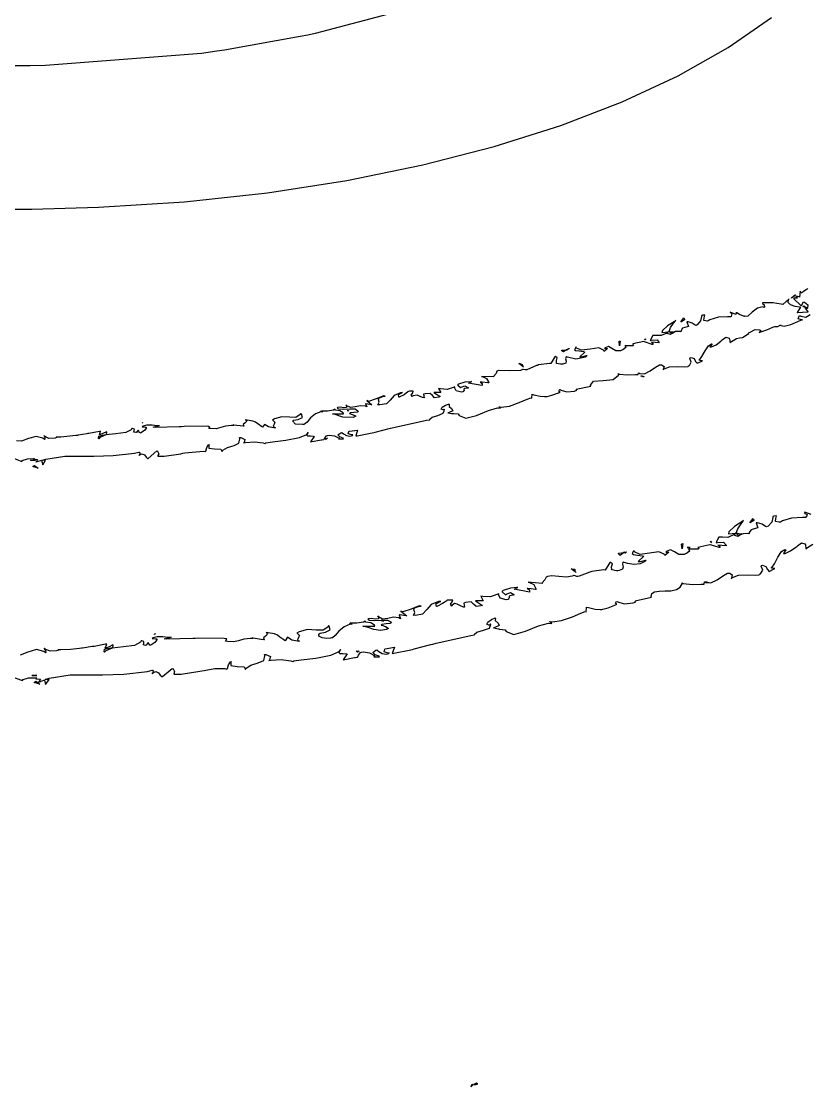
# Model space of a CAD drawing. Extents: x 51 to 306, y 22 to 311.
# Drawn here: x 178.2 to 226.1, y 21.8 to 86.8 of the extents above; entities that cross this region are included whole.
import ezdxf

# ---------------------------------------------------------------- set-up
doc = ezdxf.new("R2010")
doc.units = 0
doc.header["$MEASUREMENT"] = 0

msp = doc.modelspace()

# ---------------------------------------------------------------- linework, layer by layer
at = {"color": 7}
for points in [[(200.58, 87.2077), (196.108, 86.0351), (195.651, 85.9374), (195.192, 85.8407), (190.579, 85.0113), (190.111, 84.9492), (189.176, 84.8169), (179.67, 84.0853), (178.718, 84.0673), (177.756, 84.0507)], [(177.483, 75.3181), (178.832, 75.3181), (182.884, 75.4338), (188.128, 75.7728), (193.19, 76.3242), (198.042, 77.0763), (202.658, 78.0175), (207.013, 79.1379), (211.078, 80.4252), (214.828, 81.8667), (218.236, 83.4542), (221.276, 85.174), (223.92, 87.0148)], [(226.139, 70.4769), (226.095, 70.4494), (226.05, 70.4233), (225.852, 70.2867), (225.742, 70.2028), (225.742, 70.2028), (225.672, 70.309), (225.637, 69.9562), (225.61, 69.9657), (225.425, 69.9904), (225.425, 69.9904), (225.425, 69.9643), (225.486, 69.8955), (225.495, 69.886), (225.442, 69.886), (225.323, 69.886), (225.285, 69.886), (225.293, 69.8419), (225.688, 69.4626), (225.742, 69.427), (225.75, 69.445), (225.874, 69.657), (225.884, 69.6736), (225.936, 69.6475), (226.133, 69.4891), (226.129, 69.2848), (226.095, 69.2506), (226.059, 69.2506), (225.98, 69.2848), (225.954, 69.2848), (225.989, 69.2686), (226.141, 69.0492), (226.131, 69.0383), (225.495, 69.004), (225.504, 69.0217), (225.68, 69.2863), (225.708, 69.3208), (225.622, 69.3346), (225.369, 69.3843), (225.09, 69.4806), (224.943, 69.6295), (224.97, 69.8073), (225.002, 69.85), (224.613, 69.4972), (224.522, 69.518), (224.251, 69.5745), (224.022, 69.6034), (223.78, 69.6076), (223.478, 69.6034), (223.379, 69.6034), (223.379, 69.5717), (223.471, 69.4754), (223.501, 69.3441), (223.485, 69.3208), (223.395, 69.3526), (223.074, 69.2891), (222.739, 69.0301), (222.478, 68.786), (222.302, 68.7684), (222.286, 68.7917), (222.212, 68.786), (221.98, 68.8855), (221.812, 69.004), (221.757, 69.004), (221.765, 68.9956), (221.758, 68.8979), (221.757, 68.8979), (221.404, 69.0383), (221.4, 69.033), (221.499, 68.9377), (221.469, 68.7793), (221.438, 68.7557), (221.25, 68.7557), (220.685, 68.7257), (220.168, 68.5712), (220.063, 68.5091), (220, 68.4967), (219.793, 68.5299), (219.815, 68.6954), (219.863, 68.8481), (219.716, 68.8453), (219.674, 68.8277), (219.665, 68.7751), (219.604, 68.501), (219.4, 68.2625), (219.322, 68.2265), (219.268, 68.2445), (219.079, 68.3602), (218.838, 68.4389), (218.758, 68.4389), (218.863, 68.1563), (218.792, 68.1397), (218.502, 68.0515), (218.392, 67.8794), (218.405, 67.8395), (218.333, 67.8575), (218.073, 67.8533), (217.902, 67.7609), (217.876, 67.7333), (217.828, 67.7376), (217.69, 67.8561), (217.769, 68.0999), (217.955, 68.3645), (218.069, 68.5105), (218.087, 68.5451), (217.999, 68.4569), (217.584, 68.2018), (217.275, 67.9097), (217.241, 67.8035), (217.628, 67.8395), (217.534, 67.7609), (217.188, 67.6039), (216.895, 67.6148), (216.695, 67.6067), (216.559, 67.3901), (216.535, 67.3104), (216.606, 67.3379), (216.945, 67.346), (217.075, 67.1876), (217.065, 67.1682), (216.606, 67.2042), (216.603, 67.1985), (216.692, 67.1477), (216.688, 67.0747), (216.676, 67.0638), (216.64, 67.0733), (216.173, 67.2222), (216.147, 67.2402), (215.477, 67.098), (215.477, 67.098), (215.484, 66.9946), (215.477, 66.9918), (215.477, 66.9918), (215.291, 66.9918), (215.23, 66.9918), (215.168, 66.9918), (214.982, 66.9918), (214.982, 66.9918), (215, 66.9893), (215.039, 66.8789), (214.858, 66.7371), (214.806, 66.711), (214.726, 66.6778), (214.442, 66.6831), (214.197, 66.8295), (213.991, 66.9438), (213.79, 66.8637), (213.747, 66.8154), (213.765, 66.8253), (213.884, 66.8154), (213.924, 66.8154), (213.713, 66.639), (213.687, 66.712), (213.388, 66.8528), (212.865, 66.7812), (212.343, 66.7096), (212.044, 66.85), (212.019, 66.9216), (211.988, 66.8831), (211.908, 66.7494), (211.98, 66.6972), (212.203, 66.6792), (212.465, 66.6323), (212.549, 66.6048), (212.232, 66.3222), (212.346, 66.3222), (212.645, 66.4023), (212.689, 66.3924), (212.583, 66.2961), (212.001, 66.1734), (211.49, 66.2961), (211.42, 66.3222), (211.398, 66.3056), (211.375, 66.197), (211.41, 66.0534), (211.38, 65.931), (211.198, 65.8675), (211.138, 65.8633), (211.056, 65.8566), (210.808, 65.9116), (210.807, 66.0809), (210.865, 66.2563), (210.75, 66.325), (210.715, 66.3222), (210.468, 65.8992), (210.388, 65.9088), (209.717, 65.8206), (209.656, 65.7931), (209.594, 65.7765), (209.011, 65.5285), (208.951, 65.5105), (208.897, 65.5105), (208.777, 65.5465), (208.738, 65.5465), (208.614, 65.4858), (207.923, 65.4678), (207.283, 65.4844), (207.187, 65.4403), (207.187, 65.4403), (207.133, 65.2914), (206.983, 65.115), (206.974, 65.0875), (206.235, 65.1235), (206.31, 65.1235), (206.542, 64.9951), (206.666, 64.7788), (206.692, 64.7347), (206.638, 64.7266), (206.281, 64.7707), (206.163, 64.7707), (206.189, 64.7622), (206.295, 64.692), (206.288, 64.5791), (206.269, 64.5583), (205.457, 64.6987), (205.466, 64.7086), (205.616, 64.7968), (205.633, 64.8049), (205.589, 64.7968), (205.223, 64.7665), (204.84, 64.6479), (204.788, 64.5943), (204.796, 64.5763), (204.954, 64.4356), (204.964, 64.4179), (205.001, 64.4701), (205.223, 64.5502), (205.421, 64.444), (205.457, 64.4179), (205.395, 64.4095), (205.213, 64.3738), (205.175, 64.3336), (205.189, 64.2729), (205.129, 64.189), (205.104, 64.1696), (205.016, 64.1533), (204.698, 64.2373), (204.593, 64.444), (204.611, 64.4881), (204.513, 64.444), (204.143, 64.3297), (203.737, 64.3558), (203.623, 64.3819), (203.765, 64.1354), (203.34, 64.1354), (203.729, 63.8888), (203.65, 63.8542), (203.385, 63.8168), (203.256, 63.9466), (203.109, 64.0828), (202.8, 64.0623), (202.707, 64.0292), (202.741, 63.8168), (202.653, 63.8267), (202.322, 63.9851), (202.062, 63.9382), (202.035, 63.8888), (202.012, 63.8941), (201.962, 63.9837), (202.058, 64.1131), (202.08, 64.2112), (201.859, 64.2165), (201.789, 64.2056), (201.761, 64.171), (201.532, 64.0031), (201.268, 63.8708), (201.224, 63.8528), (201.203, 63.8598), (201.184, 64.0073), (201.392, 64.1269), (201.436, 64.1354), (201.301, 64.1216), (200.911, 63.9561), (200.677, 63.6722), (200.444, 63.4365), (200.046, 63.3772), (199.919, 63.3938), (199.952, 63.416), (200.01, 63.5469), (199.963, 63.6859), (200.007, 63.8115), (200.283, 63.9078), (200.378, 63.923), (200.28, 63.941), (199.825, 63.7427), (199.354, 63.5963), (199.249, 63.6404), (199.566, 63.3938), (199.53, 63.3857), (199.195, 63.4559), (199.179, 63.464), (199.249, 63.2534), (199.165, 63.2961), (198.866, 63.3307), (198.548, 63.2576), (198.261, 63.2188), (198.03, 63.3345), (197.979, 63.3938), (198.001, 63.3596), (198.02, 63.2231), (197.859, 63.2107), (197.626, 63.2368), (197.473, 63.2135), (197.449, 63.1832), (197.532, 63.1444), (197.826, 63.1155), (198.217, 63.143), (198.541, 63.1391), (198.706, 63.022), (198.72, 62.9708), (198.676, 62.9363), (198.456, 62.9186), (198.235, 62.9006), (198.191, 62.8646), (198.225, 62.8565), (198.568, 62.7063), (198.578, 62.6883), (198.428, 62.6181), (197.793, 62.6403), (197.263, 62.822), (197.167, 62.8304), (197.838, 62.8304), (197.82, 62.8883), (197.612, 63.0107), (197.353, 63.0604), (197.309, 63.1112), (197.229, 63.0509), (196.854, 63.0026), (196.497, 63.0068), (196.427, 62.9708), (196.461, 62.9708), (196.549, 62.9627), (196.567, 62.9708), (196.452, 62.9613), (196.117, 62.8304), (195.826, 62.5835), (195.614, 62.3369), (195.46, 62.2074), (195.403, 62.1951), (195.333, 62.1785), (194.896, 62.2088), (194.729, 62.4018), (194.733, 62.4057), (194.733, 62.4057), (194.775, 62.4445), (195.072, 62.4914), (195.323, 62.6099), (195.271, 62.8234), (195.227, 62.8646), (195.18, 62.7874), (194.926, 62.6209), (194.547, 62.6276), (194.075, 62.647), (193.624, 62.5217), (193.499, 62.4417), (193.54, 62.4279), (193.649, 62.326), (193.599, 62.2004), (193.543, 62.0808), (193.638, 61.9936), (193.675, 61.9827), (193.57, 61.9827), (193.26, 62.0367), (193.058, 62.1605), (193.005, 62.1951), (192.899, 62.0187), (192.822, 62.0642), (192.604, 62.2198), (192.475, 62.3274), (192.293, 62.3962), (191.954, 62.4597), (191.841, 62.4777), (191.867, 62.4692), (191.928, 62.388), (191.831, 62.2833), (191.721, 62.1799), (191.751, 62.097), (191.771, 62.0889), (191.709, 62.0808), (191.143, 62.1425), (191.099, 62.1591), (191.135, 62.1249), (191.011, 62.1249), (190.639, 62.0832), (190.35, 61.9979), (190.073, 61.9319), (189.73, 61.9347), (189.618, 61.9485), (189.688, 62.0529), (189.556, 62.0808), (188.109, 62.0709), (187.96, 62.0529), (187.81, 62.0448), (186.363, 62.0102), (186.231, 62.0187), (186.619, 62.1249), (186.592, 62.1069), (186.453, 62.1136), (186.169, 62.1425), (185.845, 62.1439), (185.62, 62.0931), (185.561, 62.0529), (185.622, 62.0529), (185.761, 62.0187), (185.808, 62.0187), (185.808, 61.9689), (185.706, 61.8162), (185.481, 61.6754), (185.421, 61.6659), (185.315, 61.8423), (185.208, 61.7001), (185.17, 61.6977), (185.054, 61.7252), (185.067, 61.812), (185.079, 61.9054), (184.963, 61.9485), (184.926, 61.9485), (184.892, 61.8642), (184.566, 61.6962), (183.96, 61.6176), (183.333, 61.5474), (182.972, 61.4027), (182.915, 61.3131), (182.893, 61.3406), (182.907, 61.4839), (183.144, 61.5389), (183.381, 61.5858), (183.393, 61.7153), (183.374, 61.7361), (183.347, 61.7195), (183.012, 61.5692), (182.951, 61.5597), (183.021, 61.7721), (182.95, 61.7636), (182.298, 61.6398), (182.246, 61.6299), (182.192, 61.6218), (181.663, 61.5336), (181.61, 61.5237), (181.512, 61.5075), (180.607, 61.4193), (180.305, 61.4193), (180.34, 61.3833), (180.242, 61.3572), (179.873, 61.335), (179.608, 61.4715), (179.564, 61.5237), (179.554, 61.51), (179.62, 61.4013), (179.616, 61.2881), (179.6, 61.2771), (179.505, 61.3572), (179.1, 61.4564), (178.624, 61.3269), (178.195, 61.1643), (177.894, 61.189)], [(177.517, 60.2188), (178.223, 59.9362), (178.249, 59.9902), (178.558, 60.0922), (178.937, 60.1045), (178.999, 60.1126), (178.999, 60.1045), (178.945, 60.0784), (178.929, 60.0784), (178.989, 60.0784), (179.171, 60.0562), (179.105, 59.9267), (179.071, 59.902), (179.097, 59.9115), (179.388, 59.9997), (179.423, 60.0082), (179.494, 59.7256), (179.67, 60.0082), (179.616, 60.0082), (179.474, 59.9997), (179.458, 60.0082), (179.687, 60.0784), (180.833, 60.2506), (181.98, 60.2643), (182.21, 60.2548), (182.605, 60.2548), (183.792, 60.2865), (185.093, 60.4407), (185.349, 60.5014), (185.372, 60.4957), (185.429, 60.409), (185.367, 60.307), (185.349, 60.289), (185.392, 60.3292), (185.561, 60.4023), (185.698, 60.3345), (185.8, 60.2008), (185.882, 60.1197), (185.914, 60.1126), (186.443, 60.5716), (186.484, 60.5536), (186.57, 60.4008), (186.513, 60.2918), (186.513, 60.2548), (186.892, 60.2548), (187.915, 60.4051), (188.031, 60.4312), (188.153, 60.4587), (189.3, 60.555), (189.406, 60.5374), (189.447, 60.5677), (189.49, 60.7755), (189.603, 60.9466), (189.654, 60.9604), (189.622, 60.93), (189.621, 60.7452), (189.975, 60.6958), (190.362, 60.6735), (190.438, 60.5483), (190.43, 60.5374), (190.482, 60.6199), (190.758, 60.7893), (191.156, 60.9078), (191.455, 61.0528), (191.511, 61.3117), (191.488, 61.3833), (191.564, 61.3971), (191.821, 61.2786), (191.769, 61.0842), (191.735, 61.0665), (191.857, 61.0842), (192.413, 61.1283), (192.933, 61.0665), (193.04, 61.0306), (193.1, 61.0665), (193.503, 61.1202), (194.309, 61.2207), (195.143, 61.3929), (195.602, 61.5858), (195.685, 61.7001), (195.657, 61.6617), (195.592, 61.528), (195.65, 61.4853), (195.814, 61.4881), (195.985, 61.4715), (196.038, 61.4535), (195.828, 61.1367), (196.461, 61.2429), (196.505, 61.2429), (196.638, 61.269), (196.638, 61.2771), (196.656, 61.2842), (196.69, 61.3752), (196.802, 61.5047), (196.85, 61.5237), (196.955, 61.5417), (197.285, 61.5033), (197.529, 61.3752), (197.592, 61.3473), (197.52, 61.3131), (197.838, 61.3131), (197.838, 61.3131), (197.811, 61.3586), (197.598, 61.4412), (197.48, 61.5569), (197.665, 61.6811), (197.732, 61.7001), (197.74, 61.6839), (197.826, 61.6148), (198.013, 61.5114), (198.227, 61.4687), (198.375, 61.5251), (198.402, 61.5597), (198.334, 61.5474), (198.109, 61.6133), (198.158, 61.7569), (198.191, 61.7721), (198.684, 61.8423), (198.578, 61.4895), (198.666, 61.499), (199.584, 61.6839), (199.672, 61.7001), (199.76, 61.728), (200.703, 61.9566), (200.801, 61.9827), (200.986, 62.0268), (202.899, 62.4512), (203.094, 62.4777), (203.086, 62.5066), (203.232, 62.636), (203.587, 62.7422), (203.916, 62.8745), (203.997, 63.07), (203.976, 63.1112), (203.942, 63.077), (203.904, 63.0742), (203.787, 63.1183), (203.852, 63.2411), (204.049, 63.3705), (204.232, 63.4298), (204.294, 63.4298), (204.272, 63.4146), (204.266, 63.2837), (204.425, 63.1529), (204.491, 63.0287), (204.266, 62.9186), (204.188, 62.9006), (204.188, 62.9006), (204.425, 62.8646), (204.505, 62.8646), (204.549, 62.8565), (204.823, 62.8304), (204.823, 62.8304), (204.887, 62.7309), (205.299, 62.5683), (205.938, 62.7422), (206.662, 63.0495), (207.217, 63.197), (207.397, 63.1832), (207.38, 63.1927), (207.293, 63.2534), (207.293, 63.2534), (207.453, 63.2354), (207.949, 63.307), (208.548, 63.518), (209.024, 63.73), (209.252, 63.8087), (209.303, 63.7826), (209.338, 64.0292), (209.434, 64.0031), (209.815, 63.9202), (210.092, 63.8888), (210.185, 63.8888), (210.238, 63.8983), (210.542, 63.977), (210.934, 64.1255), (211.031, 64.1696), (211.022, 64.1794), (210.965, 64.2288), (211.009, 64.3019), (211.031, 64.3117), (211.092, 64.2856), (211.437, 64.1752), (211.923, 64.2235), (212.055, 64.2758), (212.019, 64.346), (212.901, 64.5223), (212.886, 64.5844), (213.081, 64.8286), (213.655, 64.8727), (214.275, 64.9358), (214.587, 65.2032), (214.595, 65.2999), (214.647, 65.2653), (215.155, 65.2117), (215.634, 65.2279), (215.794, 65.2279), (215.794, 65.2558), (215.82, 65.326), (215.83, 65.3341), (215.897, 65.2928), (216.177, 65.2833), (216.525, 65.4498), (216.861, 65.683), (217.089, 65.8153), (217.171, 65.829), (217.22, 65.829), (217.372, 65.7243), (217.328, 65.5465), (217.311, 65.5105), (217.378, 65.5863), (217.702, 65.7035), (218.193, 65.7271), (218.63, 65.7049), (218.842, 65.7229), (218.863, 65.7571), (218.917, 65.7793), (219.021, 65.9927), (218.951, 66.2079), (218.969, 66.252), (219.025, 66.2644), (219.218, 66.2051), (219.3, 66.0315), (219.4, 65.9253), (219.641, 66.0259), (219.71, 66.0756), (219.656, 66.0756), (219.498, 66.1098), (219.498, 66.1098), (219.556, 66.1444), (219.684, 66.3346), (219.877, 66.6845), (220.084, 66.9932), (220.261, 67.1089), (220.31, 67.098), (220.169, 66.9216), (220.267, 66.9216), (220.561, 67.05), (220.831, 67.2663), (220.875, 67.3104), (220.927, 67.3544), (221.148, 67.5086), (221.341, 67.4578), (221.368, 67.4165), (221.404, 67.1682), (221.495, 67.2387), (221.787, 67.4218), (221.967, 67.4645), (222.147, 67.5019), (222.442, 67.6684), (222.533, 67.7333), (222.497, 67.7693), (222.593, 67.787), (222.924, 67.9718), (223.222, 67.9619), (223.272, 67.9097), (223.168, 67.8035), (223.282, 67.8395), (223.643, 67.9676), (224.004, 68.1122), (224.12, 68.1563), (224.167, 68.1563), (224.309, 68.1701), (224.463, 68.2364), (224.473, 68.2625), (224.485, 68.2279), (224.696, 68.1838), (225.103, 68.2886), (225.528, 68.4611), (225.76, 68.5631), (225.814, 68.5793), (225.752, 68.5684), (225.552, 68.6248), (225.619, 68.7931), (225.637, 68.8277), (225.716, 68.7931), (226.015, 68.7395), (226.281, 68.8979)], [(226.343, 56.691), (225.954, 56.8332), (225.946, 56.8219), (225.958, 56.7588), (226.05, 56.7133), (226.103, 56.6498), (226.023, 56.5408), (225.99, 56.5146), (225.822, 56.5065), (225.151, 56.4667), (224.587, 56.304), (224.473, 56.2321), (224.401, 56.2197), (224.172, 56.2638), (224.189, 56.4501), (224.233, 56.6152), (224.062, 56.6057), (224.014, 56.5848), (224.004, 56.5245), (223.938, 56.2296), (223.713, 55.9869), (223.625, 55.9513), (223.563, 55.9689), (223.347, 56.1012), (223.08, 56.1979), (222.992, 56.1979), (223.096, 55.8793), (223.016, 55.8631), (222.685, 55.7706), (222.553, 55.5763), (222.567, 55.5265), (222.487, 55.5445), (222.2, 55.5279), (222.002, 55.4397), (221.967, 55.4221), (221.917, 55.426), (221.772, 55.5554), (221.865, 55.8271), (222.071, 56.1262), (222.196, 56.2942), (222.214, 56.3383), (222.116, 56.2419), (221.663, 55.9594), (221.332, 55.6426), (221.298, 55.5265), (221.757, 55.5625), (221.655, 55.4757), (221.27, 55.3007), (220.944, 55.3173), (220.723, 55.306), (220.58, 55.0541), (220.556, 54.9631), (220.627, 54.9906), (221.002, 55.0072), (221.17, 54.8199), (221.156, 54.7867), (220.663, 54.821), (220.661, 54.8171), (220.767, 54.7645), (220.778, 54.6887), (220.769, 54.6806), (220.733, 54.6901), (220.204, 54.8404), (220.169, 54.8569), (219.428, 54.6806), (219.45, 54.6806), (219.52, 54.6421), (219.452, 54.5814), (219.428, 54.5744), (219.428, 54.5744), (219.215, 54.5744), (219.145, 54.5744), (219.074, 54.5744), (218.863, 54.5744), (218.863, 54.5744), (218.881, 54.5715), (218.919, 54.4601), (218.739, 54.3197), (218.686, 54.2918), (218.597, 54.2548), (218.28, 54.2604), (218.007, 54.4255), (217.774, 54.5511), (217.539, 54.4544), (217.488, 54.398), (217.504, 54.4079), (217.624, 54.398), (217.664, 54.398), (217.417, 54.1874), (217.387, 54.2699), (217.055, 54.4255), (216.481, 54.3458), (215.908, 54.2671), (215.576, 54.423), (215.547, 54.5042), (215.511, 54.4601), (215.422, 54.3112), (215.503, 54.2491), (215.755, 54.2272), (216.052, 54.1803), (216.147, 54.1514), (215.794, 53.8346), (215.917, 53.8346), (216.245, 53.9143), (216.289, 53.9048), (216.212, 53.8357), (215.918, 53.6952), (215.529, 53.654), (215.167, 53.7118), (214.948, 53.7753), (214.878, 53.7986), (214.855, 53.782), (214.837, 53.6677), (214.876, 53.5079), (214.836, 53.3633), (214.629, 53.2776), (214.559, 53.2694), (214.467, 53.2624), (214.184, 53.3231), (214.18, 53.5037), (214.241, 53.691), (214.107, 53.7655), (214.066, 53.7626), (213.783, 53.3054), (213.695, 53.3231), (212.962, 53.2268), (212.901, 53.1992), (212.839, 53.1731), (212.196, 52.9347), (212.126, 52.9167), (212.064, 52.9167), (211.887, 52.9788), (211.879, 52.9869), (211.778, 52.9375), (211.43, 52.8821), (210.965, 52.9086), (210.532, 52.9484), (210.258, 52.9223), (210.185, 52.8807), (210.185, 52.8807), (210.114, 52.7142), (209.947, 52.5212), (209.939, 52.4937), (209.091, 52.5639), (209.178, 52.5558), (209.43, 52.4192), (209.558, 52.1945), (209.586, 52.1409), (209.524, 52.1324), (209.276, 52.1589), (209.065, 52.185), (209.021, 52.1751), (209.047, 52.167), (209.17, 52.0968), (209.178, 51.9825), (209.161, 51.9645), (208.245, 52.1409), (208.253, 52.1504), (208.438, 52.2386), (208.456, 52.2471), (208.402, 52.2386), (208.007, 52.203), (207.574, 52.0608), (207.504, 51.9987), (207.512, 51.9825), (207.698, 51.8061), (207.716, 51.7881), (207.759, 51.846), (208.005, 51.9342), (208.209, 51.8156), (208.245, 51.7881), (208.179, 51.7811), (207.981, 51.7454), (207.931, 51.7013), (207.941, 51.6297), (207.882, 51.5288), (207.856, 51.5056), (207.75, 51.489), (207.388, 51.5895), (207.275, 51.8142), (207.293, 51.8583), (207.187, 51.8142), (206.784, 51.6834), (206.331, 51.6915), (206.199, 51.7179), (206.339, 51.4354), (205.882, 51.4354), (206.305, 51.1528), (206.212, 51.1182), (205.909, 51.0868), (205.766, 51.2244), (205.61, 51.3623), (205.277, 51.3306), (205.176, 51.2932), (205.21, 51.0466), (205.146, 51.0536), (204.956, 51.1224), (204.756, 51.2286), (204.59, 51.2604), (204.459, 51.1609), (204.435, 51.1168), (204.409, 51.1253), (204.355, 51.2329), (204.465, 51.3733), (204.488, 51.4752), (204.235, 51.4809), (204.152, 51.4696), (204.125, 51.4354), (203.874, 51.2643), (203.569, 51.1101), (203.517, 51.0826), (203.494, 51.0893), (203.469, 51.2547), (203.711, 51.3913), (203.765, 51.3994), (203.616, 51.3856), (203.182, 51.2078), (202.917, 50.8977), (202.653, 50.6264), (202.213, 50.5411), (202.071, 50.5534), (202.109, 50.5795), (202.172, 50.727), (202.12, 50.8758), (202.165, 51.0053), (202.463, 51.1016), (202.565, 51.1168), (202.449, 51.1348), (201.947, 50.9199), (201.444, 50.7559), (201.33, 50.8), (201.683, 50.5174), (201.647, 50.5093), (201.25, 50.5795), (201.224, 50.5876), (201.296, 50.341), (201.205, 50.3894), (200.881, 50.4292), (200.527, 50.3509), (200.212, 50.3121), (199.969, 50.45), (199.919, 50.5174), (199.944, 50.4804), (199.969, 50.3315), (199.791, 50.3206), (199.526, 50.3548), (199.351, 50.3382), (199.319, 50.3068), (199.409, 50.2627), (199.727, 50.2239), (200.157, 50.2543), (200.52, 50.2571), (200.711, 50.1481), (200.731, 50.0944), (200.686, 50.0599), (200.43, 50.038), (200.175, 49.9981), (200.131, 49.954), (200.165, 49.9456), (200.382, 49.8754), (200.545, 49.7692), (200.554, 49.7417), (200.448, 49.6919), (200.088, 49.626), (199.685, 49.681), (199.329, 49.8023), (199.085, 49.8768), (199.003, 49.8821), (199.742, 49.8821), (199.724, 49.9442), (199.494, 50.0821), (199.195, 50.1414), (199.143, 50.2006), (199.055, 50.1304), (198.64, 50.0736), (198.261, 50.0683), (198.191, 50.0242), (198.235, 50.0242), (198.349, 50.0158), (198.367, 50.0242), (198.239, 50.0077), (197.87, 49.8531), (197.546, 49.5748), (197.314, 49.3102), (197.153, 49.1836), (197.097, 49.1765), (197.031, 49.1561), (196.817, 49.1423), (196.528, 49.1822), (196.337, 49.2827), (196.336, 49.4055), (196.357, 49.4249), (196.357, 49.4249), (196.4, 49.4676), (196.73, 49.5268), (197.015, 49.6577), (196.966, 49.8796), (196.92, 49.9181), (196.869, 49.8313), (196.587, 49.6439), (196.161, 49.6492), (195.63, 49.6757), (195.123, 49.5445), (194.98, 49.4591), (195.027, 49.4411), (195.145, 49.3229), (195.094, 49.1864), (195.03, 49.0636), (195.121, 48.9754), (195.156, 48.9659), (195.036, 48.9659), (194.68, 49.0375), (194.469, 49.1779), (194.417, 49.2125), (194.274, 49.0001), (194.189, 49.0499), (193.948, 49.222), (193.812, 49.3406), (193.614, 49.4136), (193.235, 49.4771), (193.11, 49.4951), (193.135, 49.4866), (193.193, 49.3998), (193.084, 49.2841), (192.961, 49.1684), (192.987, 49.0802), (193.005, 49.0721), (192.943, 49.0636), (192.316, 49.1504), (192.264, 49.1765), (192.3, 49.1423), (192.161, 49.1423), (191.747, 49.0954), (191.43, 49.0015), (191.133, 48.9342), (190.76, 48.9465), (190.64, 48.9659), (190.712, 49.1063), (190.562, 49.1338), (188.973, 49.1518), (188.806, 49.1423), (188.638, 49.1338), (187.051, 49.0982), (186.902, 49.1063), (187.325, 49.2125), (187.289, 49.1959), (187.132, 49.203), (186.822, 49.2305), (186.471, 49.2333), (186.227, 49.1822), (186.16, 49.1423), (186.16, 49.1423), (186.371, 49.1063), (186.443, 49.1063), (186.443, 49.0527), (186.337, 48.8872), (186.09, 48.737), (186.02, 48.7193), (185.914, 48.8957), (185.808, 48.7193), (185.766, 48.7165), (185.638, 48.7482), (185.649, 48.8474), (185.659, 48.9521), (185.532, 49.0001), (185.491, 49.0001), (185.451, 48.9038), (185.088, 48.7123), (184.419, 48.6212), (183.728, 48.544), (183.332, 48.3912), (183.268, 48.2946), (183.243, 48.3249), (183.256, 48.4808), (183.515, 48.5387), (183.774, 48.5881), (183.782, 48.7303), (183.761, 48.7535), (183.726, 48.737), (183.585, 48.6488), (183.374, 48.5606), (183.304, 48.5429), (183.408, 48.7895), (183.329, 48.7811), (182.623, 48.6572), (182.563, 48.6473), (182.5, 48.6392), (181.909, 48.5525), (181.857, 48.5429), (181.741, 48.5249), (181.186, 48.4628), (180.603, 48.4367), (180.41, 48.4367), (180.446, 48.4008), (180.34, 48.3747), (179.943, 48.3528), (179.652, 48.4904), (179.6, 48.5429), (179.587, 48.5263), (179.66, 48.4022), (179.685, 48.2727), (179.67, 48.2604), (179.565, 48.35), (179.117, 48.4586), (178.594, 48.3087), (178.121, 48.1266)], [(177.447, 46.8492), (178.259, 46.5667), (178.293, 46.6288), (178.632, 46.7349), (179.061, 46.7349), (179.141, 46.7431), (179.141, 46.7265), (179.079, 46.6824), (179.071, 46.6729), (179.141, 46.6729), (179.352, 46.6467), (179.257, 46.4908), (179.211, 46.4605), (179.246, 46.4704), (179.564, 46.5942), (179.6, 46.6027), (179.67, 46.3201), (179.881, 46.6369), (179.819, 46.6369), (179.651, 46.6288), (179.634, 46.6369), (179.889, 46.7169), (181.168, 46.9113), (182.447, 46.929), (182.703, 46.9194), (183.139, 46.9194), (184.445, 46.9554), (185.878, 47.1318), (186.16, 47.202), (186.184, 47.1964), (186.239, 47.1096), (186.177, 47.0076), (186.16, 46.9896), (186.207, 47.0337), (186.393, 47.1166), (186.544, 47.0475), (186.661, 46.9057), (186.759, 46.8203), (186.796, 46.8133), (187.395, 47.3082), (187.439, 47.2902), (187.526, 47.1191), (187.492, 46.9731), (187.501, 46.9554), (187.924, 46.9554), (189.063, 47.1399), (189.195, 47.166), (189.327, 47.1936), (189.979, 47.2997), (190.596, 47.2997), (190.712, 47.2722), (190.759, 47.3026), (190.813, 47.5287), (190.938, 47.7174), (190.993, 47.7312), (190.959, 47.6952), (190.962, 47.4857), (191.35, 47.432), (191.772, 47.4045), (191.853, 47.2528), (191.841, 47.2362), (191.893, 47.3258), (192.191, 47.5093), (192.633, 47.643), (192.971, 47.8028), (193.032, 48.0797), (193.005, 48.1542), (193.089, 48.1679), (193.371, 48.0441), (193.321, 47.8289), (193.286, 47.8014), (193.419, 47.8194), (194.036, 47.8592), (194.618, 47.7753), (194.733, 47.7312), (194.804, 47.7753), (195.25, 47.8374), (196.144, 47.9432), (197.065, 48.1281), (197.571, 48.3443), (197.662, 48.471), (197.629, 48.4269), (197.553, 48.2794), (197.616, 48.2258), (197.799, 48.2244), (197.988, 48.2078), (198.049, 48.1902), (197.802, 47.8374), (198.508, 47.9778), (198.552, 47.9778), (198.684, 48.0053), (198.684, 48.0138), (198.705, 48.0205), (198.741, 48.1281), (198.876, 48.2755), (198.931, 48.2946), (199.048, 48.3126), (199.416, 48.2699), (199.671, 48.1196), (199.742, 48.084), (199.672, 48.0138), (200.025, 48.0138), (200.025, 48.0138), (199.997, 48.0603), (199.755, 48.1461), (199.613, 48.2727), (199.81, 48.4145), (199.885, 48.4367), (199.893, 48.4202), (199.984, 48.3457), (200.188, 48.23), (200.425, 48.175), (200.593, 48.2244), (200.624, 48.2604), (200.549, 48.248), (200.302, 48.3182), (200.343, 48.4808), (200.378, 48.5069), (200.943, 48.6131), (200.801, 48.2244), (200.906, 48.2342), (201.929, 48.4449), (202.035, 48.471), (202.14, 48.4988), (203.164, 48.7634), (203.27, 48.7895), (203.481, 48.8431), (205.589, 49.3187), (205.81, 49.3529), (205.802, 49.3861), (205.969, 49.5282), (206.369, 49.6369), (206.737, 49.7706), (206.82, 49.9816), (206.798, 50.0242), (206.728, 49.954), (206.687, 49.9512), (206.56, 50.0006), (206.63, 50.1385), (206.846, 50.2916), (207.047, 50.37), (207.117, 50.377), (207.093, 50.3618), (207.083, 50.2239), (207.256, 50.0779), (207.323, 49.9304), (207.065, 49.7995), (206.974, 49.7777), (206.974, 49.7777), (207.283, 49.7156), (207.327, 49.7057), (207.371, 49.6976), (207.68, 49.6715), (207.68, 49.6715), (207.753, 49.561), (208.216, 49.3847), (208.923, 49.5748), (209.724, 49.9099), (210.337, 50.0726), (210.538, 50.0585), (210.52, 50.0683), (210.404, 50.1565), (210.396, 50.1646), (210.574, 50.1467), (211.125, 50.2239), (211.785, 50.4529), (212.306, 50.6871), (212.557, 50.782), (212.619, 50.764), (212.655, 51.0466), (212.76, 51.0205), (213.178, 50.9242), (213.509, 50.8977), (213.571, 50.9062), (213.633, 50.9157), (213.964, 50.9986), (214.383, 51.1708), (214.489, 51.223), (214.479, 51.2329), (214.423, 51.2851), (214.464, 51.3814), (214.489, 51.3994), (214.559, 51.3652), (214.938, 51.2505), (215.494, 51.3126), (215.653, 51.3652), (215.617, 51.4354), (216.606, 51.646), (216.592, 51.6971), (216.622, 51.8707), (216.797, 51.9836), (217.085, 52.0266), (217.434, 52.0361), (217.796, 52.0513), (218.123, 52.1134), (218.365, 52.2594), (218.47, 52.4605), (218.476, 52.5279), (218.536, 52.4838), (219.105, 52.4274), (219.639, 52.4577), (219.817, 52.4577), (219.817, 52.4577), (219.841, 52.5819), (219.851, 52.5999), (219.924, 52.553), (220.231, 52.5392), (220.618, 52.7184), (220.992, 52.9717), (221.243, 53.1153), (221.332, 53.129), (221.382, 53.129), (221.535, 53.0186), (221.491, 52.8204), (221.474, 52.7763), (221.546, 52.8616), (221.903, 52.9992), (222.443, 53.0229), (222.932, 52.9939), (223.173, 53.0158), (223.202, 53.0571), (223.263, 53.0793), (223.387, 53.3093), (223.299, 53.5421), (223.308, 53.5862), (223.373, 53.5989), (223.588, 53.5298), (223.673, 53.3396), (223.78, 53.2296), (224.044, 53.3534), (224.12, 53.4098), (224.076, 53.4098), (223.948, 53.4155), (223.908, 53.4458), (223.908, 53.4458), (223.973, 53.479), (224.114, 53.691), (224.321, 54.0854), (224.542, 54.434), (224.74, 54.5553), (224.79, 54.5402), (224.649, 54.3278), (224.756, 54.3278), (225.08, 54.4738), (225.399, 54.7067), (225.461, 54.7508), (225.513, 54.7949), (225.75, 54.9631), (225.964, 54.9039), (225.99, 54.8569), (226.024, 54.6104), (226.123, 54.6887), (226.446, 54.894)]]:
    msp.add_lwpolyline(points, dxfattribs=at)
for points in [[(225.389, 70.0966), (225.142, 69.886), (225.151, 69.9036), (225.363, 70.08), (225.389, 70.0966)], [(225.461, 70.0264), (225.461, 69.9918), (225.461, 69.9135), (225.461, 69.886), (225.447, 69.8927), (225.443, 70.0098), (225.461, 70.0264)], [(225.848, 69.3568), (225.848, 69.3745), (225.884, 69.427), (225.884, 69.427), (225.901, 69.4186), (226.077, 69.2947), (226.095, 69.2848), (226.077, 69.2947), (225.904, 69.3568), (225.848, 69.3568)], [(218.405, 68.4389), (218.582, 68.6855), (218.616, 68.6153), (218.616, 68.5712), (218.44, 68.4484), (218.405, 68.4389)], [(217.523, 67.7693), (217.53, 67.8007), (217.694, 67.8575), (217.883, 67.8395), (217.946, 67.8395), (217.91, 67.8049), (217.76, 67.6727), (217.565, 67.7277), (217.523, 67.7693)], [(214.629, 67.2744), (214.701, 67.2744), (214.665, 66.9918), (214.629, 67.2744)], [(216.217, 67.4165), (216.253, 67.3446), (216.243, 67.3544), (216.212, 67.4123), (216.217, 67.4165)], [(211.138, 66.711), (211.164, 66.7205), (211.408, 66.7452), (211.49, 66.7452), (211.428, 66.7371), (211.234, 66.6101), (211.14, 66.6831), (211.138, 66.711)], [(211.49, 66.7812), (211.516, 66.7812), (211.576, 66.8154), (211.596, 66.8154), (211.587, 66.8073), (211.514, 66.7812), (211.49, 66.7812)], [(208.774, 65.7229), (208.528, 65.8992), (208.574, 65.9059), (208.729, 65.8509), (208.756, 65.7408), (208.774, 65.7229)], [(208.808, 65.6869), (208.799, 65.6869), (208.774, 65.7144), (208.774, 65.7229), (208.808, 65.6869)], [(216.147, 65.0875), (216.102, 65.0875), (215.97, 65.1411), (215.97, 65.1577), (216.014, 65.1577), (216.147, 65.1055), (216.147, 65.0875)], [(198.155, 63.0068), (198.155, 63.0068), (198.155, 63.0068), (198.155, 63.0068), (198.127, 63.0121), (198.049, 63.0329), (198.129, 63.0149), (198.155, 63.0068)], [(185.597, 62.3013), (185.597, 62.3013), (185.561, 62.2748), (185.561, 62.2653), (185.561, 62.2653), (185.587, 62.3013), (185.597, 62.3013)], [(196.85, 61.3473), (196.744, 61.2771), (196.726, 61.287), (196.678, 61.3392), (196.807, 61.3544), (196.85, 61.3473)], [(178.752, 60.0082), (178.752, 60.0082), (178.963, 60.0082), (179.035, 60.0082), (179.025, 59.9997), (178.787, 59.9997), (178.752, 60.0082)], [(179.071, 60.1126), (179.071, 60.1126), (179.071, 60.1126), (179.071, 60.1126), (179.071, 60.1126), (179.071, 60.1126), (179.071, 60.1126)], [(179.211, 59.5133), (178.894, 59.6194), (178.999, 59.6896), (179.211, 59.5133)], [(222.603, 56.1979), (222.815, 56.4444), (222.849, 56.3742), (222.849, 56.3301), (222.647, 56.2158), (222.603, 56.1979)], [(221.651, 55.4563), (221.656, 55.4909), (221.839, 55.5583), (222.042, 55.5265), (222.11, 55.5265), (222.065, 55.4923), (221.892, 55.3477), (221.689, 55.4108), (221.651, 55.4563)], [(218.44, 54.8929), (218.51, 54.9271), (218.476, 54.6104), (218.44, 54.8929)], [(218.969, 54.6806), (218.792, 54.6806), (218.809, 54.6901), (218.951, 54.6901), (218.969, 54.6806)], [(220.204, 55.0693), (220.274, 54.9631), (220.256, 54.9811), (220.204, 55.0693), (220.204, 55.0693)], [(214.595, 54.3278), (214.621, 54.3373), (214.946, 54.3899), (214.982, 54.398), (214.912, 54.3719), (214.696, 54.1913), (214.598, 54.2918), (214.595, 54.3278)], [(214.982, 54.3638), (215.009, 54.3638), (215.068, 54.398), (215.088, 54.398), (215.061, 54.398), (214.991, 54.3733), (214.982, 54.3638)], [(211.949, 53.1992), (211.703, 53.3756), (211.755, 53.388), (211.931, 53.3534), (211.939, 53.2268), (211.949, 53.1992)], [(212.019, 53.1633), (212.019, 53.1633), (212.019, 53.1633), (212.019, 53.1633), (212.01, 53.1633), (211.983, 53.1992), (211.983, 53.1992), (212.019, 53.1633)], [(220.097, 52.5279), (220.053, 52.5279), (219.921, 52.5819), (219.921, 52.5999), (219.965, 52.5999), (220.097, 52.5459), (220.097, 52.5279)], [(200.272, 50.2006), (200.272, 50.2006), (200.272, 50.2006), (200.272, 50.2006), (200.235, 50.2059), (200.126, 50.2267), (200.236, 50.2102), (200.272, 50.2006)], [(186.373, 49.4249), (186.355, 49.4249), (186.311, 49.3984), (186.303, 49.3889), (186.303, 49.3984), (186.355, 49.4249), (186.373, 49.4249)], [(198.79, 48.3665), (198.684, 48.2946), (198.666, 48.3126), (198.604, 48.3704), (198.743, 48.3718), (198.79, 48.3665)], [(178.822, 46.8835), (178.901, 46.8835), (179.08, 46.8835), (179.141, 46.8835), (179.123, 46.8753), (178.857, 46.8753), (178.822, 46.8835)], [(179.141, 47.0256), (179.141, 47.0256), (179.141, 47.0256), (179.141, 47.0256), (179.141, 47.0256), (179.141, 47.0256), (179.141, 47.0256)], [(179.317, 46.3543), (178.965, 46.4605), (179.071, 46.5307), (179.317, 46.3543)]]:
    msp.add_lwpolyline(points, close=True, dxfattribs=at)
at = {"color": 40}
for points in [[(205.633, 21.8722), (205.633, 21.8722), (205.633, 21.8722), (205.633, 21.8722), (205.633, 21.864), (205.599, 21.8364), (205.599, 21.8364), (205.599, 21.8019), (205.607, 21.8116), (205.696, 21.8998), (205.705, 21.9081), (205.74, 21.9425), (205.712, 21.9425), (205.633, 21.9177), (205.633, 21.9081), (205.638, 21.9039), (205.633, 21.8722), (205.633, 21.8722)], [(205.776, 21.9081), (205.776, 21.9177), (205.898, 21.9439), (206.022, 21.97), (206.022, 21.9783), (206.022, 21.9783), (205.942, 22.0128), (205.916, 22.0128), (205.882, 21.9783), (205.854, 21.9783), (205.784, 21.9177), (205.776, 21.9081)]]:
    msp.add_lwpolyline(points, close=True, dxfattribs=at)

doc.saveas('drawing.dxf')
